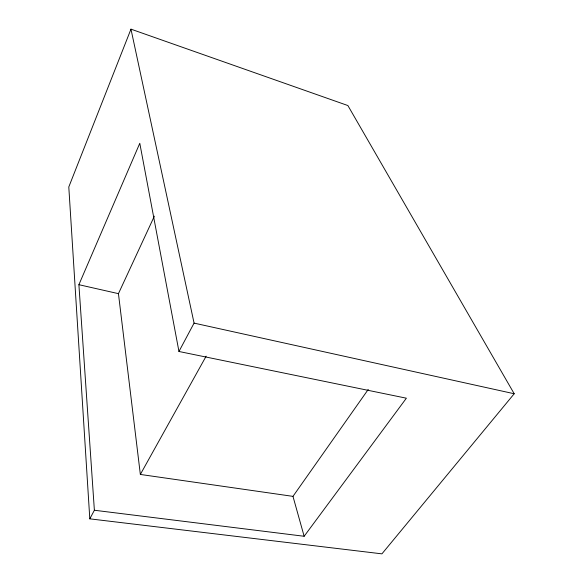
<?xml version="1.0" encoding="UTF-8"?>
<svg xmlns="http://www.w3.org/2000/svg" width="583" height="583" viewBox="0 0 583 583"><rect width="100%" height="100%" fill="white"/><g stroke="black" fill="none" stroke-linecap="round" stroke-linejoin="round"><path stroke-width="0.87" d="M130.971 29.15L68.794 186.968L89.804 518.841L381.923 553.85L514.206 393.751L347.883 105.545L130.971 29.15L194.073 323.113L178.959 351.483L406.38 398.196L304.144 536.273L94.38 510.249L89.804 518.841M94.38 510.249L78.894 284.693L139.789 143.272L178.959 351.483M368.267 389.408L292.972 496.366L140.35 474.445L118.444 293.657L154.357 216.176M140.35 474.445L206.156 356.169M194.073 323.113L514.206 393.751M78.894 284.693L118.444 293.657M292.972 496.366L304.144 536.273"/></g></svg>
